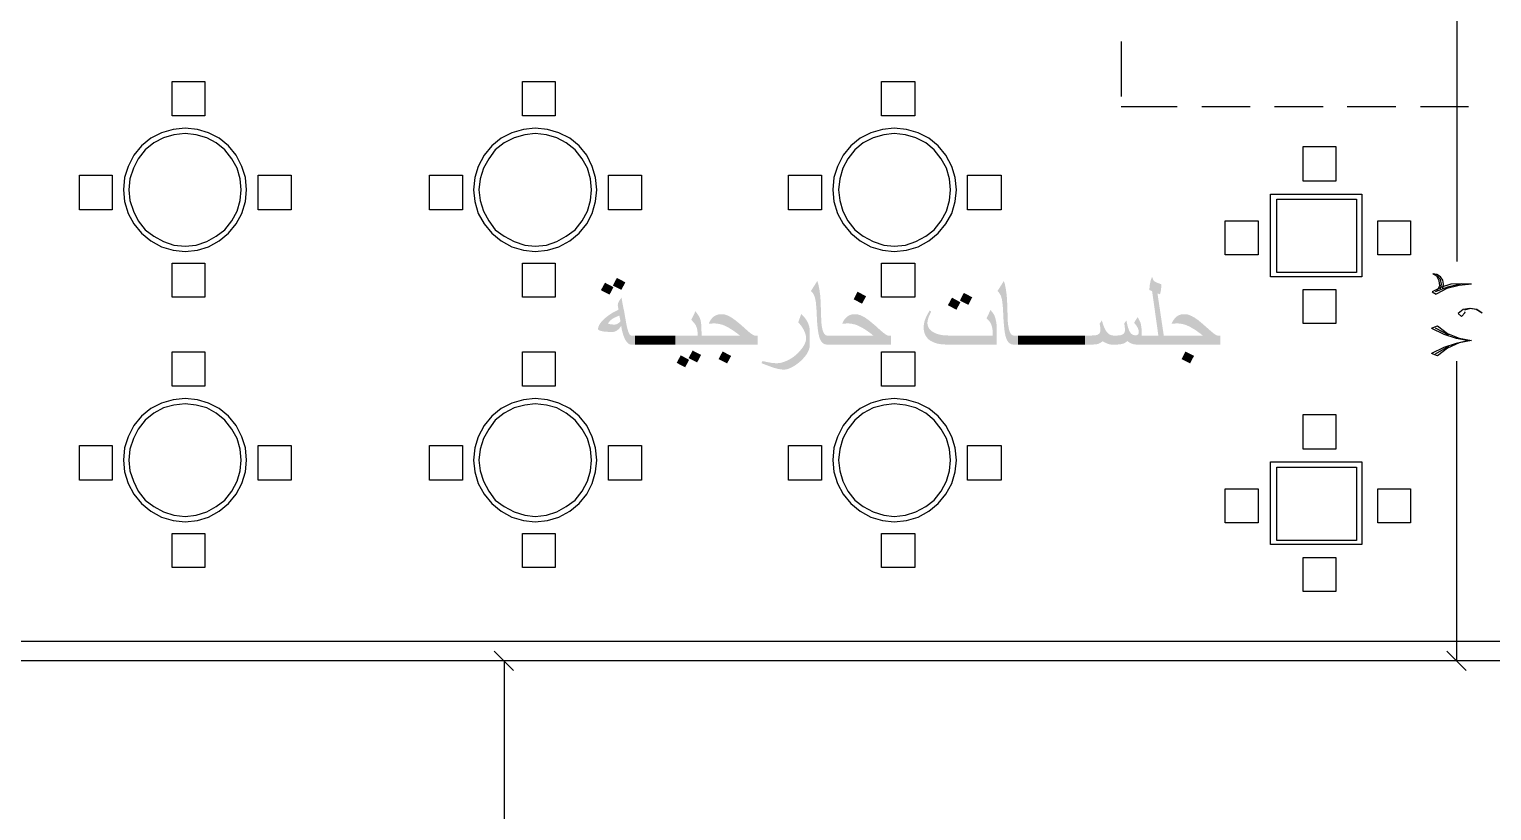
# Model space of a CAD drawing. Header units: metres. Extents: x -24.2 to 51.5, y -28.6 to 30.1.
# Drawn here: x -11.43 to 3.61, y -8.94 to -0.9 of the extents above; entities that cross this region are included whole.
import ezdxf

# ---------------------------------------------------------------- set-up
doc = ezdxf.new("R2010")
doc.units = ezdxf.units.M
for name, color, linetype in [('GF-BLACK', 250, 'Continuous'), ('GF-DIMS', 250, 'Continuous'), ('GF-PINK', 231, 'Continuous'), ('GF-TEXT-PDF', 200, 'Continuous'), ('GF-YELLOW', 2, 'Continuous')]:
    doc.layers.add(name, color=color, linetype=linetype)

msp = doc.modelspace()

# ---------------------------------------------------------------- hatches: boundary and pattern name
at = {"layer": 'GF-TEXT-PDF', "true_color": 0xbf00ff}
for points in [[(-5.301, -3.504), (-5.341, -3.582), (-5.429, -3.537), (-5.388, -3.458)], [(0.236, -4.145), (-0.029, -4.145), (-0.029, -4.052), (0.182, -4.052), (0.118, -3.596), (0.09, -3.583), (0.09, -3.572), (0.091, -3.562), (0.092, -3.552), (0.092, -3.542), (0.094, -3.532), (0.095, -3.523), (0.097, -3.514), (0.099, -3.504), (0.101, -3.495), (0.103, -3.486), (0.106, -3.477), (0.109, -3.468), (0.113, -3.46), (0.116, -3.451), (0.124, -3.457), (0.125, -3.465), (0.127, -3.473), (0.131, -3.481), (0.135, -3.487), (0.142, -3.493), (0.15, -3.499), (0.159, -3.503), (0.168, -3.507), (0.177, -3.511), (0.186, -3.514), (0.195, -3.518), (0.204, -3.521), (0.213, -3.525), (0.213, -3.534), (0.213, -3.543), (0.212, -3.552), (0.211, -3.562), (0.21, -3.572), (0.209, -3.582), (0.207, -3.593), (0.205, -3.603), (0.203, -3.612), (0.201, -3.62), (0.199, -3.627), (0.173, -3.618), (0.236, -4.04)], [(-5.423, -3.554), (-5.463, -3.631), (-5.552, -3.585), (-5.51, -3.508)], [(-3.15, -4.145), (-3.225, -4.145), (-3.234, -4.144), (-3.242, -4.143), (-3.25, -4.141), (-3.258, -4.137), (-3.265, -4.133), (-3.271, -4.128), (-3.278, -4.122), (-3.283, -4.115), (-3.287, -4.109), (-3.291, -4.103), (-3.295, -4.095), (-3.299, -4.088), (-3.302, -4.079), (-3.305, -4.07), (-3.308, -4.06), (-3.31, -4.05), (-3.312, -4.039), (-3.314, -4.031), (-3.315, -4.023), (-3.317, -4.014), (-3.318, -4.005), (-3.319, -3.996), (-3.321, -3.987), (-3.322, -3.977), (-3.323, -3.967), (-3.324, -3.957), (-3.325, -3.947), (-3.326, -3.936), (-3.327, -3.925), (-3.328, -3.913), (-3.328, -3.904), (-3.329, -3.895), (-3.329, -3.885), (-3.33, -3.876), (-3.33, -3.866), (-3.331, -3.857), (-3.331, -3.847), (-3.332, -3.838), (-3.332, -3.828), (-3.333, -3.818), (-3.333, -3.809), (-3.334, -3.799), (-3.334, -3.789), (-3.335, -3.777), (-3.336, -3.765), (-3.337, -3.754), (-3.338, -3.743), (-3.339, -3.733), (-3.339, -3.724), (-3.34, -3.715), (-3.341, -3.707), (-3.342, -3.699), (-3.344, -3.692), (-3.346, -3.682), (-3.348, -3.672), (-3.35, -3.662), (-3.353, -3.654), (-3.356, -3.646), (-3.359, -3.639), (-3.363, -3.63), (-3.368, -3.622), (-3.373, -3.614), (-3.379, -3.607), (-3.385, -3.6), (-3.392, -3.594), (-3.326, -3.49), (-3.323, -3.498), (-3.321, -3.506), (-3.318, -3.515), (-3.316, -3.523), (-3.314, -3.532), (-3.312, -3.541), (-3.31, -3.551), (-3.308, -3.56), (-3.306, -3.57), (-3.304, -3.58), (-3.303, -3.59), (-3.301, -3.6), (-3.3, -3.611), (-3.298, -3.621), (-3.297, -3.632), (-3.296, -3.643), (-3.296, -3.648), (-3.295, -3.654), (-3.295, -3.66), (-3.294, -3.666), (-3.294, -3.673), (-3.293, -3.681), (-3.293, -3.689), (-3.293, -3.697), (-3.292, -3.706), (-3.292, -3.716), (-3.291, -3.726), (-3.291, -3.737), (-3.29, -3.748), (-3.29, -3.76), (-3.289, -3.772), (-3.289, -3.785), (-3.289, -3.799), (-3.288, -3.812), (-3.288, -3.827), (-3.287, -3.842), (-3.287, -3.857), (-3.286, -3.873), (-3.286, -3.89), (-3.285, -3.907), (-3.284, -3.921), (-3.282, -3.935), (-3.281, -3.947), (-3.279, -3.959), (-3.277, -3.97), (-3.275, -3.98), (-3.273, -3.99), (-3.27, -3.998), (-3.268, -4.006), (-3.265, -4.013), (-3.263, -4.019), (-3.26, -4.024), (-3.258, -4.029), (-3.251, -4.037), (-3.245, -4.043), (-3.239, -4.048), (-3.232, -4.051), (-3.225, -4.052), (-3.15, -4.052)], [(-2.824, -3.647), (-2.866, -3.724), (-2.952, -3.679), (-2.913, -3.601)], [(-1.231, -4.145), (-1.306, -4.145), (-1.315, -4.144), (-1.324, -4.143), (-1.332, -4.141), (-1.339, -4.137), (-1.346, -4.133), (-1.353, -4.128), (-1.359, -4.122), (-1.365, -4.115), (-1.369, -4.109), (-1.373, -4.103), (-1.377, -4.095), (-1.38, -4.088), (-1.383, -4.079), (-1.386, -4.07), (-1.389, -4.06), (-1.392, -4.05), (-1.394, -4.039), (-1.395, -4.031), (-1.397, -4.023), (-1.398, -4.014), (-1.4, -4.005), (-1.401, -3.996), (-1.402, -3.987), (-1.403, -3.977), (-1.404, -3.967), (-1.406, -3.957), (-1.407, -3.947), (-1.407, -3.936), (-1.408, -3.925), (-1.409, -3.913), (-1.41, -3.904), (-1.41, -3.895), (-1.411, -3.885), (-1.411, -3.876), (-1.412, -3.866), (-1.412, -3.857), (-1.413, -3.847), (-1.413, -3.838), (-1.414, -3.828), (-1.414, -3.818), (-1.415, -3.809), (-1.415, -3.799), (-1.416, -3.789), (-1.417, -3.777), (-1.417, -3.765), (-1.418, -3.754), (-1.419, -3.743), (-1.42, -3.733), (-1.421, -3.724), (-1.422, -3.715), (-1.423, -3.707), (-1.424, -3.699), (-1.425, -3.692), (-1.427, -3.682), (-1.429, -3.672), (-1.432, -3.662), (-1.434, -3.654), (-1.437, -3.646), (-1.44, -3.639), (-1.445, -3.63), (-1.449, -3.622), (-1.454, -3.614), (-1.46, -3.607), (-1.466, -3.6), (-1.473, -3.594), (-1.407, -3.49), (-1.405, -3.498), (-1.402, -3.506), (-1.4, -3.515), (-1.397, -3.523), (-1.395, -3.532), (-1.393, -3.541), (-1.391, -3.551), (-1.389, -3.56), (-1.387, -3.57), (-1.386, -3.58), (-1.384, -3.59), (-1.383, -3.6), (-1.381, -3.611), (-1.38, -3.621), (-1.379, -3.632), (-1.378, -3.643), (-1.377, -3.648), (-1.377, -3.654), (-1.376, -3.66), (-1.376, -3.666), (-1.375, -3.673), (-1.375, -3.681), (-1.374, -3.689), (-1.374, -3.697), (-1.374, -3.706), (-1.373, -3.716), (-1.373, -3.726), (-1.372, -3.737), (-1.372, -3.748), (-1.371, -3.76), (-1.371, -3.772), (-1.37, -3.785), (-1.37, -3.799), (-1.37, -3.812), (-1.369, -3.827), (-1.369, -3.842), (-1.368, -3.857), (-1.368, -3.873), (-1.367, -3.89), (-1.367, -3.907), (-1.365, -3.921), (-1.364, -3.935), (-1.362, -3.947), (-1.36, -3.959), (-1.358, -3.97), (-1.356, -3.98), (-1.354, -3.99), (-1.352, -3.998), (-1.349, -4.006), (-1.347, -4.013), (-1.344, -4.019), (-1.342, -4.024), (-1.339, -4.029), (-1.333, -4.037), (-1.327, -4.043), (-1.32, -4.048), (-1.313, -4.051), (-1.306, -4.052), (-1.231, -4.052)], [(-1.854, -3.709), (-1.895, -3.786), (-1.983, -3.74), (-1.941, -3.662)], [(-1.732, -3.658), (-1.772, -3.736), (-1.86, -3.691), (-1.819, -3.613)], [(-4.517, -4.145), (-4.823, -4.145), (-4.823, -4.052), (-4.557, -4.052), (-4.557, -4.039), (-4.557, -4.028), (-4.558, -4.017), (-4.559, -4.006), (-4.56, -3.996), (-4.562, -3.987), (-4.564, -3.978), (-4.566, -3.97), (-4.569, -3.963), (-4.572, -3.956), (-4.574, -3.95), (-4.578, -3.944), (-4.582, -3.938), (-4.587, -3.931), (-4.592, -3.924), (-4.599, -3.916), (-4.606, -3.908), (-4.613, -3.899), (-4.622, -3.89), (-4.58, -3.802), (-4.573, -3.811), (-4.566, -3.82), (-4.56, -3.829), (-4.554, -3.837), (-4.549, -3.845), (-4.544, -3.852), (-4.54, -3.859), (-4.537, -3.866), (-4.534, -3.872), (-4.532, -3.878), (-4.53, -3.884), (-4.528, -3.891), (-4.526, -3.898), (-4.525, -3.906), (-4.523, -3.914), (-4.522, -3.923), (-4.521, -3.932), (-4.52, -3.942), (-4.519, -3.953), (-4.519, -3.964), (-4.518, -3.976), (-4.518, -3.988), (-4.518, -4.001), (-4.517, -4.014)], [(-3.94, -4.145), (-4.56, -4.145), (-4.56, -4.052), (-4.122, -4.052), (-4.131, -4.045), (-4.14, -4.038), (-4.149, -4.031), (-4.157, -4.025), (-4.165, -4.019), (-4.173, -4.014), (-4.18, -4.008), (-4.188, -4.003), (-4.195, -3.998), (-4.202, -3.994), (-4.208, -3.989), (-4.215, -3.985), (-4.224, -3.98), (-4.233, -3.974), (-4.242, -3.969), (-4.251, -3.964), (-4.259, -3.96), (-4.268, -3.956), (-4.276, -3.952), (-4.284, -3.948), (-4.292, -3.945), (-4.3, -3.942), (-4.309, -3.939), (-4.317, -3.937), (-4.326, -3.935), (-4.335, -3.933), (-4.344, -3.931), (-4.353, -3.93), (-4.361, -3.928), (-4.37, -3.928), (-4.379, -3.927), (-4.388, -3.927), (-4.397, -3.927), (-4.406, -3.928), (-4.415, -3.928), (-4.425, -3.929), (-4.434, -3.93), (-4.443, -3.931), (-4.439, -3.921), (-4.435, -3.912), (-4.43, -3.903), (-4.425, -3.895), (-4.42, -3.887), (-4.414, -3.88), (-4.409, -3.873), (-4.402, -3.867), (-4.396, -3.861), (-4.389, -3.855), (-4.381, -3.85), (-4.373, -3.846), (-4.365, -3.842), (-4.357, -3.839), (-4.348, -3.836), (-4.339, -3.834), (-4.33, -3.833), (-4.32, -3.832), (-4.31, -3.832), (-4.303, -3.832), (-4.295, -3.833), (-4.288, -3.834), (-4.28, -3.835), (-4.272, -3.838), (-4.263, -3.84), (-4.255, -3.843), (-4.246, -3.847), (-4.237, -3.851), (-4.228, -3.856), (-4.219, -3.861), (-4.21, -3.866), (-4.2, -3.872), (-4.191, -3.879), (-4.181, -3.886), (-4.176, -3.889), (-4.171, -3.893), (-4.165, -3.897), (-4.16, -3.902), (-4.153, -3.907), (-4.147, -3.913), (-4.14, -3.918), (-4.132, -3.925), (-4.125, -3.931), (-4.116, -3.938), (-4.108, -3.946), (-4.099, -3.953), (-4.09, -3.961), (-4.08, -3.97), (-4.071, -3.979), (-4.06, -3.988), (-4.05, -3.997), (-4.04, -4.006), (-4.03, -4.014), (-4.022, -4.021), (-4.013, -4.028), (-4.006, -4.033), (-3.999, -4.038), (-3.992, -4.042), (-3.986, -4.046), (-3.981, -4.048), (-3.976, -4.05), (-3.972, -4.052), (-3.94, -4.052)], [(-3.403, -4.145), (-3.403, -4.154), (-3.404, -4.162), (-3.405, -4.171), (-3.407, -4.179), (-3.41, -4.188), (-3.412, -4.197), (-3.416, -4.205), (-3.42, -4.214), (-3.424, -4.223), (-3.429, -4.232), (-3.434, -4.241), (-3.44, -4.25), (-3.447, -4.259), (-3.454, -4.268), (-3.46, -4.275), (-3.466, -4.282), (-3.472, -4.289), (-3.479, -4.296), (-3.485, -4.303), (-3.492, -4.31), (-3.499, -4.316), (-3.507, -4.323), (-3.514, -4.329), (-3.522, -4.335), (-3.53, -4.341), (-3.538, -4.347), (-3.546, -4.353), (-3.554, -4.358), (-3.563, -4.364), (-3.573, -4.37), (-3.583, -4.375), (-3.593, -4.381), (-3.602, -4.385), (-3.611, -4.389), (-3.62, -4.393), (-3.628, -4.396), (-3.636, -4.398), (-3.644, -4.4), (-3.651, -4.401), (-3.659, -4.402), (-3.665, -4.402), (-3.674, -4.402), (-3.682, -4.402), (-3.691, -4.401), (-3.699, -4.4), (-3.708, -4.399), (-3.717, -4.397), (-3.726, -4.396), (-3.736, -4.394), (-3.745, -4.391), (-3.753, -4.389), (-3.76, -4.387), (-3.769, -4.385), (-3.777, -4.382), (-3.786, -4.379), (-3.795, -4.376), (-3.804, -4.373), (-3.814, -4.369), (-3.824, -4.366), (-3.832, -4.362), (-3.841, -4.359), (-3.849, -4.356), (-3.858, -4.353), (-3.866, -4.349), (-3.875, -4.346), (-3.883, -4.343), (-3.892, -4.34), (-3.9, -4.336), (-3.891, -4.315), (-3.882, -4.317), (-3.873, -4.318), (-3.864, -4.32), (-3.855, -4.322), (-3.846, -4.324), (-3.836, -4.326), (-3.827, -4.328), (-3.817, -4.329), (-3.808, -4.331), (-3.799, -4.333), (-3.79, -4.334), (-3.781, -4.335), (-3.772, -4.336), (-3.764, -4.336), (-3.756, -4.337), (-3.748, -4.337), (-3.739, -4.337), (-3.731, -4.336), (-3.722, -4.335), (-3.713, -4.334), (-3.704, -4.333), (-3.696, -4.331), (-3.687, -4.328), (-3.678, -4.326), (-3.669, -4.323), (-3.66, -4.32), (-3.651, -4.316), (-3.642, -4.312), (-3.633, -4.308), (-3.623, -4.303), (-3.614, -4.298), (-3.605, -4.293), (-3.596, -4.288), (-3.588, -4.283), (-3.58, -4.277), (-3.572, -4.272), (-3.564, -4.266), (-3.557, -4.26), (-3.549, -4.254), (-3.542, -4.248), (-3.535, -4.241), (-3.528, -4.235), (-3.521, -4.228), (-3.515, -4.221), (-3.508, -4.214), (-3.502, -4.207), (-3.496, -4.199), (-3.489, -4.192), (-3.482, -4.182), (-3.476, -4.173), (-3.47, -4.164), (-3.465, -4.155), (-3.46, -4.146), (-3.456, -4.138), (-3.452, -4.129), (-3.449, -4.121), (-3.446, -4.113), (-3.444, -4.104), (-3.443, -4.097), (-3.442, -4.089), (-3.442, -4.081), (-3.442, -4.073), (-3.443, -4.064), (-3.444, -4.055), (-3.446, -4.047), (-3.448, -4.038), (-3.451, -4.029), (-3.454, -4.02), (-3.458, -4.011), (-3.462, -4.002), (-3.466, -3.992), (-3.471, -3.985), (-3.475, -3.977), (-3.48, -3.97), (-3.485, -3.962), (-3.49, -3.954), (-3.496, -3.947), (-3.502, -3.939), (-3.508, -3.931), (-3.515, -3.923), (-3.522, -3.915), (-3.492, -3.831), (-3.484, -3.838), (-3.476, -3.845), (-3.469, -3.853), (-3.463, -3.86), (-3.456, -3.868), (-3.451, -3.875), (-3.445, -3.882), (-3.44, -3.89), (-3.435, -3.897), (-3.431, -3.905), (-3.427, -3.912), (-3.423, -3.921), (-3.419, -3.929), (-3.416, -3.938), (-3.413, -3.947), (-3.41, -3.956), (-3.408, -3.966), (-3.406, -3.975), (-3.405, -3.985), (-3.404, -3.995), (-3.403, -4.005), (-3.403, -4.015)], [(-2.567, -4.145), (-3.187, -4.145), (-3.187, -4.052), (-2.75, -4.052), (-2.759, -4.045), (-2.767, -4.038), (-2.776, -4.031), (-2.784, -4.025), (-2.792, -4.019), (-2.8, -4.014), (-2.808, -4.008), (-2.815, -4.003), (-2.822, -3.998), (-2.829, -3.994), (-2.836, -3.989), (-2.842, -3.985), (-2.851, -3.98), (-2.86, -3.974), (-2.869, -3.969), (-2.878, -3.964), (-2.887, -3.96), (-2.895, -3.956), (-2.903, -3.952), (-2.911, -3.948), (-2.919, -3.945), (-2.927, -3.942), (-2.936, -3.939), (-2.945, -3.937), (-2.953, -3.935), (-2.962, -3.933), (-2.971, -3.931), (-2.98, -3.93), (-2.989, -3.928), (-2.997, -3.928), (-3.006, -3.927), (-3.015, -3.927), (-3.024, -3.927), (-3.033, -3.928), (-3.043, -3.928), (-3.052, -3.929), (-3.061, -3.93), (-3.07, -3.931), (-3.066, -3.921), (-3.062, -3.912), (-3.057, -3.903), (-3.052, -3.895), (-3.047, -3.887), (-3.042, -3.88), (-3.036, -3.873), (-3.03, -3.867), (-3.023, -3.861), (-3.016, -3.855), (-3.008, -3.85), (-3.001, -3.846), (-2.992, -3.842), (-2.984, -3.839), (-2.975, -3.836), (-2.966, -3.834), (-2.957, -3.833), (-2.947, -3.832), (-2.937, -3.832), (-2.93, -3.832), (-2.922, -3.833), (-2.915, -3.834), (-2.907, -3.835), (-2.899, -3.838), (-2.89, -3.84), (-2.882, -3.843), (-2.873, -3.847), (-2.865, -3.851), (-2.856, -3.856), (-2.846, -3.861), (-2.837, -3.866), (-2.828, -3.872), (-2.818, -3.879), (-2.808, -3.886), (-2.803, -3.889), (-2.798, -3.893), (-2.793, -3.897), (-2.787, -3.902), (-2.78, -3.907), (-2.774, -3.913), (-2.767, -3.918), (-2.759, -3.925), (-2.752, -3.931), (-2.744, -3.938), (-2.735, -3.946), (-2.726, -3.953), (-2.717, -3.961), (-2.708, -3.97), (-2.698, -3.979), (-2.687, -3.988), (-2.677, -3.997), (-2.667, -4.006), (-2.658, -4.014), (-2.649, -4.021), (-2.641, -4.028), (-2.633, -4.033), (-2.626, -4.038), (-2.62, -4.042), (-2.614, -4.046), (-2.608, -4.048), (-2.604, -4.05), (-2.6, -4.052), (-2.567, -4.052)], [(-1.48, -4.145), (-1.991, -4.145), (-2.002, -4.145), (-2.013, -4.144), (-2.024, -4.144), (-2.035, -4.143), (-2.045, -4.142), (-2.055, -4.141), (-2.065, -4.139), (-2.074, -4.138), (-2.084, -4.136), (-2.093, -4.134), (-2.101, -4.131), (-2.11, -4.129), (-2.118, -4.126), (-2.126, -4.123), (-2.134, -4.12), (-2.141, -4.116), (-2.148, -4.113), (-2.155, -4.109), (-2.164, -4.104), (-2.171, -4.098), (-2.179, -4.093), (-2.186, -4.086), (-2.192, -4.08), (-2.198, -4.073), (-2.203, -4.066), (-2.208, -4.059), (-2.213, -4.051), (-2.217, -4.043), (-2.22, -4.035), (-2.223, -4.026), (-2.226, -4.017), (-2.228, -4.008), (-2.23, -3.999), (-2.231, -3.989), (-2.232, -3.979), (-2.232, -3.968), (-2.232, -3.959), (-2.231, -3.95), (-2.23, -3.941), (-2.229, -3.932), (-2.227, -3.922), (-2.225, -3.913), (-2.223, -3.904), (-2.22, -3.895), (-2.217, -3.885), (-2.213, -3.876), (-2.209, -3.866), (-2.207, -3.862), (-2.205, -3.856), (-2.202, -3.85), (-2.198, -3.843), (-2.194, -3.835), (-2.189, -3.826), (-2.183, -3.817), (-2.177, -3.806), (-2.171, -3.795), (-2.155, -3.805), (-2.159, -3.814), (-2.163, -3.822), (-2.166, -3.83), (-2.17, -3.838), (-2.174, -3.846), (-2.178, -3.855), (-2.181, -3.864), (-2.185, -3.873), (-2.187, -3.882), (-2.189, -3.891), (-2.191, -3.899), (-2.192, -3.907), (-2.193, -3.915), (-2.193, -3.923), (-2.193, -3.931), (-2.192, -3.94), (-2.19, -3.948), (-2.188, -3.956), (-2.185, -3.964), (-2.181, -3.971), (-2.177, -3.979), (-2.172, -3.985), (-2.166, -3.992), (-2.159, -3.998), (-2.152, -4.004), (-2.144, -4.01), (-2.136, -4.015), (-2.127, -4.02), (-2.119, -4.024), (-2.111, -4.028), (-2.103, -4.031), (-2.095, -4.034), (-2.087, -4.037), (-2.078, -4.039), (-2.069, -4.042), (-2.059, -4.044), (-2.05, -4.046), (-2.04, -4.047), (-2.03, -4.049), (-2.02, -4.05), (-2.009, -4.05), (-1.998, -4.051), (-1.987, -4.051), (-1.976, -4.052), (-1.522, -4.052), (-1.522, -4.037), (-1.522, -4.025), (-1.522, -4.014), (-1.523, -4.003), (-1.524, -3.993), (-1.526, -3.983), (-1.527, -3.973), (-1.529, -3.964), (-1.531, -3.956), (-1.534, -3.948), (-1.536, -3.94), (-1.54, -3.932), (-1.544, -3.924), (-1.548, -3.916), (-1.553, -3.909), (-1.559, -3.901), (-1.565, -3.895), (-1.571, -3.888), (-1.578, -3.882), (-1.586, -3.876), (-1.544, -3.788), (-1.536, -3.799), (-1.529, -3.808), (-1.523, -3.815), (-1.519, -3.821), (-1.516, -3.825), (-1.512, -3.831), (-1.509, -3.838), (-1.505, -3.845), (-1.502, -3.852), (-1.499, -3.86), (-1.497, -3.868), (-1.494, -3.876), (-1.492, -3.885), (-1.49, -3.894), (-1.488, -3.903), (-1.486, -3.912), (-1.484, -3.922), (-1.483, -3.932), (-1.482, -3.943), (-1.481, -3.953), (-1.48, -3.964), (-1.48, -3.976), (-1.48, -3.987), (-1.48, -3.999)], [(0.01, -4.145), (-0.032, -4.145), (-0.041, -4.145), (-0.05, -4.144), (-0.059, -4.143), (-0.068, -4.142), (-0.076, -4.14), (-0.083, -4.138), (-0.091, -4.135), (-0.099, -4.132), (-0.107, -4.128), (-0.114, -4.124), (-0.122, -4.119), (-0.129, -4.114), (-0.136, -4.109), (-0.144, -4.115), (-0.152, -4.121), (-0.159, -4.125), (-0.166, -4.129), (-0.173, -4.133), (-0.18, -4.135), (-0.187, -4.137), (-0.195, -4.139), (-0.203, -4.141), (-0.212, -4.142), (-0.222, -4.143), (-0.232, -4.144), (-0.243, -4.145), (-0.255, -4.145), (-0.29, -4.145), (-0.299, -4.145), (-0.308, -4.144), (-0.317, -4.142), (-0.327, -4.14), (-0.336, -4.137), (-0.345, -4.134), (-0.352, -4.132), (-0.358, -4.128), (-0.366, -4.125), (-0.373, -4.121), (-0.382, -4.116), (-0.39, -4.111), (-0.399, -4.117), (-0.407, -4.123), (-0.415, -4.127), (-0.423, -4.131), (-0.43, -4.135), (-0.438, -4.138), (-0.443, -4.139), (-0.45, -4.141), (-0.457, -4.142), (-0.466, -4.143), (-0.475, -4.144), (-0.485, -4.144), (-0.496, -4.145), (-0.507, -4.145), (-0.611, -4.145), (-0.611, -4.052), (-0.507, -4.052), (-0.495, -4.051), (-0.484, -4.051), (-0.475, -4.05), (-0.466, -4.049), (-0.458, -4.048), (-0.451, -4.046), (-0.445, -4.044), (-0.437, -4.04), (-0.43, -4.035), (-0.424, -4.029), (-0.42, -4.022), (-0.417, -4.014), (-0.415, -4.005), (-0.414, -3.994), (-0.414, -3.987), (-0.414, -3.979), (-0.415, -3.971), (-0.416, -3.963), (-0.417, -3.955), (-0.418, -3.947), (-0.42, -3.938), (-0.421, -3.928), (-0.4, -3.896), (-0.396, -3.908), (-0.392, -3.919), (-0.389, -3.929), (-0.386, -3.939), (-0.383, -3.947), (-0.38, -3.955), (-0.377, -3.962), (-0.375, -3.968), (-0.37, -3.978), (-0.366, -3.987), (-0.362, -3.995), (-0.357, -4.003), (-0.352, -4.01), (-0.347, -4.016), (-0.342, -4.022), (-0.337, -4.027), (-0.33, -4.034), (-0.322, -4.039), (-0.314, -4.044), (-0.306, -4.047), (-0.297, -4.05), (-0.288, -4.051), (-0.278, -4.052), (-0.242, -4.052), (-0.231, -4.051), (-0.221, -4.051), (-0.212, -4.049), (-0.203, -4.047), (-0.196, -4.045), (-0.189, -4.042), (-0.183, -4.039), (-0.176, -4.034), (-0.171, -4.028), (-0.167, -4.021), (-0.164, -4.013), (-0.162, -4.004), (-0.161, -3.994), (-0.162, -3.986), (-0.162, -3.978), (-0.163, -3.97), (-0.164, -3.962), (-0.165, -3.954), (-0.166, -3.946), (-0.168, -3.937), (-0.169, -3.928), (-0.147, -3.896), (-0.136, -3.946), (-0.133, -3.958), (-0.13, -3.969), (-0.126, -3.979), (-0.123, -3.988), (-0.12, -3.997), (-0.116, -4.005), (-0.112, -4.012), (-0.108, -4.018), (-0.104, -4.024), (-0.1, -4.029), (-0.094, -4.035), (-0.087, -4.04), (-0.079, -4.044), (-0.07, -4.047), (-0.061, -4.049), (-0.051, -4.049), (-0.042, -4.048), (-0.034, -4.045), (-0.028, -4.041), (-0.023, -4.034), (-0.02, -4.026), (-0.019, -4.018), (-0.019, -4.009), (-0.021, -4), (-0.023, -3.991), (-0.026, -3.982), (-0.03, -3.973), (-0.035, -3.964), (-0.041, -3.954), (-0.043, -3.951), (-0.047, -3.946), (-0.052, -3.939), (-0.059, -3.93), (-0.067, -3.92), (-0.032, -3.862), (-0.026, -3.871), (-0.021, -3.88), (-0.016, -3.889), (-0.012, -3.897), (-0.008, -3.905), (-0.005, -3.912), (-0.002, -3.919), (0, -3.927), (0.002, -3.935), (0.004, -3.943), (0.005, -3.952), (0.007, -3.962), (0.008, -3.972), (0.009, -3.982), (0.009, -3.993), (0.01, -4.004), (0.01, -4.016)], [(0.821, -4.145), (0.202, -4.145), (0.202, -4.052), (0.639, -4.052), (0.63, -4.045), (0.621, -4.038), (0.613, -4.031), (0.604, -4.025), (0.596, -4.019), (0.589, -4.014), (0.581, -4.008), (0.574, -4.003), (0.567, -3.998), (0.56, -3.994), (0.553, -3.989), (0.547, -3.985), (0.537, -3.98), (0.528, -3.974), (0.519, -3.969), (0.511, -3.964), (0.502, -3.96), (0.494, -3.956), (0.485, -3.952), (0.477, -3.948), (0.469, -3.945), (0.461, -3.942), (0.453, -3.939), (0.444, -3.937), (0.435, -3.935), (0.427, -3.933), (0.418, -3.931), (0.409, -3.93), (0.4, -3.928), (0.391, -3.928), (0.382, -3.927), (0.374, -3.927), (0.364, -3.927), (0.355, -3.928), (0.346, -3.928), (0.337, -3.929), (0.328, -3.93), (0.318, -3.931), (0.322, -3.921), (0.327, -3.912), (0.331, -3.903), (0.336, -3.895), (0.342, -3.887), (0.347, -3.88), (0.353, -3.873), (0.359, -3.867), (0.366, -3.861), (0.373, -3.855), (0.38, -3.85), (0.388, -3.846), (0.396, -3.842), (0.405, -3.839), (0.413, -3.836), (0.422, -3.834), (0.432, -3.833), (0.441, -3.832), (0.451, -3.832), (0.459, -3.832), (0.466, -3.833), (0.474, -3.834), (0.482, -3.835), (0.49, -3.838), (0.498, -3.84), (0.507, -3.843), (0.515, -3.847), (0.524, -3.851), (0.533, -3.856), (0.542, -3.861), (0.552, -3.866), (0.561, -3.872), (0.571, -3.879), (0.581, -3.886), (0.585, -3.889), (0.591, -3.893), (0.596, -3.897), (0.602, -3.902), (0.608, -3.907), (0.615, -3.913), (0.622, -3.918), (0.629, -3.925), (0.637, -3.931), (0.645, -3.938), (0.653, -3.946), (0.662, -3.953), (0.671, -3.961), (0.681, -3.97), (0.691, -3.979), (0.701, -3.988), (0.712, -3.997), (0.722, -4.006), (0.731, -4.014), (0.74, -4.021), (0.748, -4.028), (0.756, -4.033), (0.763, -4.038), (0.769, -4.042), (0.775, -4.046), (0.78, -4.048), (0.785, -4.05), (0.789, -4.052), (0.821, -4.052)], [(-5.028, -4.145), (-5.203, -4.145), (-5.203, -4.052), (-5.028, -4.052)], [(-4.885, -4.145), (-5.06, -4.145), (-5.06, -4.052), (-4.885, -4.052)], [(-4.786, -4.145), (-4.961, -4.145), (-4.961, -4.052), (-4.786, -4.052)], [(-1.088, -4.145), (-1.262, -4.145), (-1.262, -4.052), (-1.088, -4.052)], [(-0.945, -4.145), (-1.12, -4.145), (-1.12, -4.052), (-0.945, -4.052)], [(-0.813, -4.145), (-0.988, -4.145), (-0.988, -4.052), (-0.813, -4.052)], [(-0.67, -4.145), (-0.845, -4.145), (-0.845, -4.052), (-0.67, -4.052)], [(-0.571, -4.145), (-0.746, -4.145), (-0.746, -4.052), (-0.571, -4.052)], [(-4.522, -4.251), (-4.562, -4.329), (-4.65, -4.284), (-4.609, -4.206)], [(-4.645, -4.302), (-4.685, -4.379), (-4.773, -4.333), (-4.731, -4.255)], [(-4.212, -4.261), (-4.254, -4.339), (-4.341, -4.294), (-4.301, -4.216)], [(0.549, -4.261), (0.508, -4.339), (0.421, -4.294), (0.46, -4.216)]]:
    msp.add_hatch(color=200, dxfattribs=at).paths.add_polyline_path(points)
h = msp.add_hatch(color=200, dxfattribs=at)
h.paths.add_polyline_path([(-5.164, -4.145), (-5.241, -4.145), (-5.248, -4.144), (-5.255, -4.143), (-5.261, -4.14), (-5.268, -4.136), (-5.274, -4.131), (-5.28, -4.125), (-5.286, -4.118), (-5.292, -4.11), (-5.298, -4.101), (-5.304, -4.09), (-5.309, -4.079), (-5.312, -4.072), (-5.315, -4.064), (-5.318, -4.056), (-5.321, -4.048), (-5.324, -4.04), (-5.326, -4.031), (-5.329, -4.022), (-5.331, -4.013), (-5.334, -4.004), (-5.336, -3.994), (-5.338, -3.984), (-5.34, -3.973), (-5.342, -3.963), (-5.344, -3.952), (-5.349, -3.96), (-5.354, -3.968), (-5.36, -3.975), (-5.366, -3.982), (-5.372, -3.988), (-5.378, -3.993), (-5.385, -3.998), (-5.393, -4.004), (-5.402, -4.008), (-5.41, -4.011), (-5.419, -4.013), (-5.428, -4.015), (-5.437, -4.015), (-5.448, -4.015), (-5.459, -4.015), (-5.469, -4.014), (-5.479, -4.014), (-5.489, -4.013), (-5.498, -4.013), (-5.507, -4.012), (-5.516, -4.011), (-5.524, -4.01), (-5.532, -4.008), (-5.54, -4.007), (-5.552, -4.004), (-5.563, -4.001), (-5.571, -3.997), (-5.576, -3.994), (-5.58, -3.99), (-5.581, -3.986), (-5.581, -3.978), (-5.579, -3.971), (-5.578, -3.964), (-5.575, -3.956), (-5.572, -3.949), (-5.568, -3.941), (-5.563, -3.933), (-5.558, -3.925), (-5.552, -3.917), (-5.545, -3.909), (-5.538, -3.9), (-5.53, -3.892), (-5.521, -3.883), (-5.514, -3.878), (-5.508, -3.872), (-5.501, -3.866), (-5.494, -3.86), (-5.487, -3.855), (-5.48, -3.849), (-5.472, -3.844), (-5.465, -3.839), (-5.457, -3.834), (-5.449, -3.828), (-5.441, -3.823), (-5.433, -3.818), (-5.425, -3.813), (-5.416, -3.809), (-5.407, -3.804), (-5.398, -3.799), (-5.389, -3.795), (-5.38, -3.79), (-5.371, -3.786), (-5.372, -3.781), (-5.373, -3.774), (-5.375, -3.763), (-5.377, -3.752), (-5.378, -3.745), (-5.379, -3.74), (-5.378, -3.733), (-5.377, -3.725), (-5.374, -3.717), (-5.371, -3.709), (-5.366, -3.7), (-5.362, -3.692), (-5.357, -3.685), (-5.352, -3.677), (-5.346, -3.67), (-5.34, -3.662), (-5.338, -3.672), (-5.336, -3.681), (-5.335, -3.69), (-5.333, -3.7), (-5.332, -3.709), (-5.33, -3.718), (-5.329, -3.727), (-5.327, -3.735), (-5.325, -3.745), (-5.323, -3.754), (-5.322, -3.763), (-5.32, -3.772), (-5.318, -3.781), (-5.315, -3.791), (-5.299, -3.883), (-5.297, -3.896), (-5.295, -3.907), (-5.293, -3.919), (-5.291, -3.93), (-5.289, -3.94), (-5.287, -3.949), (-5.285, -3.958), (-5.283, -3.967), (-5.281, -3.975), (-5.279, -3.983), (-5.277, -3.989), (-5.275, -3.996), (-5.271, -4.009), (-5.267, -4.02), (-5.263, -4.03), (-5.258, -4.038), (-5.254, -4.044), (-5.25, -4.048), (-5.245, -4.051), (-5.241, -4.052), (-5.164, -4.052)])
h.paths.add_polyline_path([(-5.351, -3.905), (-5.362, -3.847), (-5.372, -3.85), (-5.381, -3.854), (-5.39, -3.858), (-5.399, -3.862), (-5.407, -3.866), (-5.415, -3.869), (-5.422, -3.873), (-5.429, -3.877), (-5.435, -3.881), (-5.442, -3.887), (-5.45, -3.892), (-5.456, -3.899), (-5.463, -3.906), (-5.469, -3.913), (-5.475, -3.921), (-5.48, -3.929), (-5.472, -3.932), (-5.463, -3.934), (-5.454, -3.936), (-5.447, -3.937), (-5.44, -3.938), (-5.432, -3.938), (-5.423, -3.939), (-5.412, -3.939), (-5.404, -3.938), (-5.397, -3.937), (-5.389, -3.934), (-5.381, -3.93), (-5.374, -3.926), (-5.366, -3.92), (-5.359, -3.913)])

# ---------------------------------------------------------------- linework, layer by layer
at = {"layer": 'GF-BLACK', "lineweight": 25, "true_color": 0x000000}
for p, q in [((-12.702, -7.199), (11.097, -7.199)), ((-12.841, -7.398), (11.097, -7.398))]:
    msp.add_line(p, q, dxfattribs=at)
at = {"layer": 'GF-DIMS', "lineweight": 25, "true_color": 0x000000}
for p, q in [((3.253, -0.199), (3.253, -3.289)), ((3.029, -3.971), (3.168, -4.043)), ((3.168, -4.164), (3.029, -4.242)), ((3.253, -7.398), (3.253, -4.315)), ((-6.451, -7.501), (-6.65, -7.302)), ((3.15, -7.302), (3.349, -7.501)), ((-6.547, -7.398), (-6.547, -11.803))]:
    msp.add_line(p, q, dxfattribs=at)
for points in [[(3.108, -3.566), (3.114, -3.524), (3.108, -3.482), (3.084, -3.446), (3.047, -3.422), (3.005, -3.415)], [(3.053, -3.584), (3.078, -3.536), (3.072, -3.488), (3.047, -3.44), (3.005, -3.415)], [(3.084, -3.572), (3.096, -3.524), (3.084, -3.476), (3.053, -3.44)], [(3.403, -3.524), (3.301, -3.518), (3.192, -3.524), (3.096, -3.554), (2.999, -3.603), (3.041, -3.627)], [(3.289, -3.524), (3.156, -3.554), (3.029, -3.603)], [(3.403, -3.524), (3.277, -3.536), (3.15, -3.566), (3.041, -3.627)], [(3.512, -3.82), (3.452, -3.784), (3.385, -3.772), (3.319, -3.784), (3.265, -3.826)], [(3.331, -3.808), (3.337, -3.814), (3.301, -3.856), (3.265, -3.826)], [(3.512, -3.82), (3.458, -3.784), (3.391, -3.772), (3.331, -3.79)], [(2.993, -3.977), (3.053, -3.953), (3.156, -4.031), (3.277, -4.079), (3.403, -4.103), (3.277, -4.128), (3.156, -4.182), (3.053, -4.26), (2.993, -4.236)], [(2.993, -3.977), (3.12, -4.037), (3.247, -4.079), (3.379, -4.103)], [(3.379, -4.103), (3.247, -4.134), (3.12, -4.176), (2.993, -4.236)]]:
    msp.add_lwpolyline(points, dxfattribs=at)
at = {"layer": 'GF-PINK', "lineweight": 25, "true_color": 0xff6ab2}
for points in [[(-9.625, -1.436), (-9.625, -1.792), (-9.963, -1.792), (-9.963, -1.436)], [(-6.022, -1.436), (-6.022, -1.792), (-6.36, -1.792), (-6.36, -1.436)], [(-2.323, -1.436), (-2.323, -1.792), (-2.667, -1.792), (-2.667, -1.436)], [(-9.196, -2.553), (-9.209, -2.426), (-9.245, -2.311), (-9.305, -2.197), (-9.384, -2.1), (-9.48, -2.022), (-9.589, -1.967), (-9.703, -1.931), (-9.83, -1.919), (-9.951, -1.931), (-10.071, -1.967), (-10.18, -2.022), (-10.277, -2.1), (-10.355, -2.197), (-10.415, -2.311), (-10.452, -2.426), (-10.464, -2.553), (-10.452, -2.673), (-10.415, -2.794), (-10.355, -2.903), (-10.277, -2.999), (-10.18, -3.078), (-10.071, -3.138), (-9.951, -3.174), (-9.83, -3.186), (-9.703, -3.174), (-9.589, -3.138), (-9.48, -3.078), (-9.384, -2.999), (-9.305, -2.903), (-9.245, -2.794), (-9.209, -2.673)], [(-5.594, -2.553), (-5.606, -2.426), (-5.642, -2.311), (-5.697, -2.197), (-5.775, -2.1), (-5.872, -2.022), (-5.986, -1.967), (-6.101, -1.931), (-6.228, -1.919), (-6.348, -1.931), (-6.469, -1.967), (-6.578, -2.022), (-6.674, -2.1), (-6.753, -2.197), (-6.813, -2.311), (-6.849, -2.426), (-6.861, -2.553), (-6.849, -2.673), (-6.813, -2.794), (-6.753, -2.903), (-6.674, -2.999), (-6.578, -3.078), (-6.469, -3.138), (-6.348, -3.174), (-6.228, -3.186), (-6.101, -3.174), (-5.986, -3.138), (-5.872, -3.078), (-5.775, -2.999), (-5.697, -2.903), (-5.642, -2.794), (-5.606, -2.673)], [(-1.895, -2.553), (-1.907, -2.426), (-1.943, -2.311), (-2.003, -2.197), (-2.082, -2.1), (-2.178, -2.022), (-2.287, -1.967), (-2.408, -1.931), (-2.534, -1.919), (-2.655, -1.931), (-2.776, -1.967), (-2.884, -2.022), (-2.981, -2.1), (-3.059, -2.197), (-3.12, -2.311), (-3.156, -2.426), (-3.168, -2.553), (-3.156, -2.673), (-3.12, -2.794), (-3.059, -2.903), (-2.981, -2.999), (-2.884, -3.078), (-2.776, -3.138), (-2.655, -3.174), (-2.534, -3.186), (-2.408, -3.174), (-2.287, -3.138), (-2.178, -3.078), (-2.082, -2.999), (-2.003, -2.903), (-1.943, -2.794), (-1.907, -2.673)], [(-9.251, -2.553), (-9.263, -2.438), (-9.293, -2.329), (-9.347, -2.233), (-9.42, -2.142), (-9.51, -2.07), (-9.607, -2.016), (-9.715, -1.985), (-9.83, -1.973), (-9.945, -1.985), (-10.053, -2.016), (-10.15, -2.07), (-10.24, -2.142), (-10.313, -2.233), (-10.361, -2.329), (-10.397, -2.438), (-10.409, -2.553), (-10.397, -2.661), (-10.361, -2.77), (-10.313, -2.872), (-10.24, -2.963), (-10.15, -3.029), (-10.053, -3.084), (-9.945, -3.12), (-9.83, -3.132), (-9.715, -3.12), (-9.607, -3.084), (-9.51, -3.029), (-9.42, -2.963), (-9.347, -2.872), (-9.293, -2.77), (-9.263, -2.661)], [(-5.648, -2.553), (-5.66, -2.438), (-5.69, -2.329), (-5.745, -2.233), (-5.817, -2.142), (-5.908, -2.07), (-6.004, -2.016), (-6.113, -1.985), (-6.228, -1.973), (-6.336, -1.985), (-6.445, -2.016), (-6.547, -2.07), (-6.638, -2.142), (-6.704, -2.233), (-6.759, -2.329), (-6.795, -2.438), (-6.807, -2.553), (-6.795, -2.661), (-6.759, -2.77), (-6.704, -2.872), (-6.638, -2.963), (-6.547, -3.029), (-6.445, -3.084), (-6.336, -3.12), (-6.228, -3.132), (-6.113, -3.12), (-6.004, -3.084), (-5.908, -3.029), (-5.817, -2.963), (-5.745, -2.872), (-5.69, -2.77), (-5.66, -2.661)], [(-1.955, -2.553), (-1.967, -2.438), (-1.997, -2.329), (-2.052, -2.233), (-2.124, -2.142), (-2.209, -2.07), (-2.311, -2.016), (-2.42, -1.985), (-2.534, -1.973), (-2.643, -1.985), (-2.752, -2.016), (-2.854, -2.07), (-2.939, -2.142), (-3.011, -2.233), (-3.065, -2.329), (-3.096, -2.438), (-3.108, -2.553), (-3.096, -2.661), (-3.065, -2.77), (-3.011, -2.872), (-2.939, -2.963), (-2.854, -3.029), (-2.752, -3.084), (-2.643, -3.12), (-2.534, -3.132), (-2.42, -3.12), (-2.311, -3.084), (-2.209, -3.029), (-2.124, -2.963), (-2.052, -2.872), (-1.997, -2.77), (-1.967, -2.661)], [(2.009, -2.106), (2.009, -2.462), (1.672, -2.462), (1.672, -2.106)], [(-10.578, -2.402), (-10.578, -2.758), (-10.916, -2.758), (-10.916, -2.402)], [(-8.738, -2.402), (-8.738, -2.758), (-9.076, -2.758), (-9.076, -2.402)], [(-6.976, -2.402), (-6.976, -2.758), (-7.314, -2.758), (-7.314, -2.402)], [(-5.135, -2.402), (-5.135, -2.758), (-5.473, -2.758), (-5.473, -2.402)], [(-3.283, -2.402), (-3.283, -2.758), (-3.621, -2.758), (-3.621, -2.402)], [(-1.436, -2.402), (-1.436, -2.758), (-1.78, -2.758), (-1.78, -2.402)], [(2.275, -2.595), (2.275, -3.446), (1.334, -3.446), (1.334, -2.595)], [(2.221, -2.649), (2.221, -3.403), (1.4, -3.403), (1.4, -2.649)], [(1.207, -2.872), (1.207, -3.222), (0.869, -3.222), (0.869, -2.872)], [(2.776, -2.872), (2.776, -3.222), (2.438, -3.222), (2.438, -2.872)], [(-9.625, -3.307), (-9.625, -3.657), (-9.963, -3.657), (-9.963, -3.307)], [(-6.022, -3.307), (-6.022, -3.657), (-6.36, -3.657), (-6.36, -3.307)], [(-2.323, -3.307), (-2.323, -3.657), (-2.667, -3.657), (-2.667, -3.307)], [(2.009, -3.578), (2.009, -3.928), (1.672, -3.928), (1.672, -3.578)], [(-9.625, -4.218), (-9.625, -4.574), (-9.963, -4.574), (-9.963, -4.218)], [(-6.022, -4.218), (-6.022, -4.574), (-6.36, -4.574), (-6.36, -4.218)], [(-2.323, -4.218), (-2.323, -4.574), (-2.667, -4.574), (-2.667, -4.218)], [(-9.196, -5.334), (-9.209, -5.208), (-9.245, -5.093), (-9.305, -4.978), (-9.384, -4.882), (-9.48, -4.803), (-9.589, -4.749), (-9.703, -4.713), (-9.83, -4.701), (-9.951, -4.713), (-10.071, -4.749), (-10.18, -4.803), (-10.277, -4.882), (-10.355, -4.978), (-10.415, -5.093), (-10.452, -5.208), (-10.464, -5.334), (-10.452, -5.455), (-10.415, -5.576), (-10.355, -5.684), (-10.277, -5.781), (-10.18, -5.859), (-10.071, -5.92), (-9.951, -5.956), (-9.83, -5.968), (-9.703, -5.956), (-9.589, -5.92), (-9.48, -5.859), (-9.384, -5.781), (-9.305, -5.684), (-9.245, -5.576), (-9.209, -5.455)], [(-9.251, -5.334), (-9.263, -5.22), (-9.293, -5.111), (-9.347, -5.015), (-9.42, -4.924), (-9.51, -4.852), (-9.607, -4.797), (-9.715, -4.767), (-9.83, -4.755), (-9.945, -4.767), (-10.053, -4.797), (-10.15, -4.852), (-10.24, -4.924), (-10.313, -5.015), (-10.361, -5.111), (-10.397, -5.22), (-10.409, -5.334), (-10.397, -5.443), (-10.361, -5.552), (-10.313, -5.654), (-10.24, -5.745), (-10.15, -5.811), (-10.053, -5.865), (-9.945, -5.902), (-9.83, -5.914), (-9.715, -5.902), (-9.607, -5.865), (-9.51, -5.811), (-9.42, -5.745), (-9.347, -5.654), (-9.293, -5.552), (-9.263, -5.443)], [(-5.594, -5.334), (-5.606, -5.208), (-5.642, -5.093), (-5.697, -4.978), (-5.775, -4.882), (-5.872, -4.803), (-5.986, -4.749), (-6.101, -4.713), (-6.228, -4.701), (-6.348, -4.713), (-6.469, -4.749), (-6.578, -4.803), (-6.674, -4.882), (-6.753, -4.978), (-6.813, -5.093), (-6.849, -5.208), (-6.861, -5.334), (-6.849, -5.455), (-6.813, -5.576), (-6.753, -5.684), (-6.674, -5.781), (-6.578, -5.859), (-6.469, -5.92), (-6.348, -5.956), (-6.228, -5.968), (-6.101, -5.956), (-5.986, -5.92), (-5.872, -5.859), (-5.775, -5.781), (-5.697, -5.684), (-5.642, -5.576), (-5.606, -5.455)], [(-5.648, -5.334), (-5.66, -5.22), (-5.69, -5.111), (-5.745, -5.015), (-5.817, -4.924), (-5.908, -4.852), (-6.004, -4.797), (-6.113, -4.767), (-6.228, -4.755), (-6.336, -4.767), (-6.445, -4.797), (-6.547, -4.852), (-6.638, -4.924), (-6.704, -5.015), (-6.759, -5.111), (-6.795, -5.22), (-6.807, -5.334), (-6.795, -5.443), (-6.759, -5.552), (-6.704, -5.654), (-6.638, -5.745), (-6.547, -5.811), (-6.445, -5.865), (-6.336, -5.902), (-6.228, -5.914), (-6.113, -5.902), (-6.004, -5.865), (-5.908, -5.811), (-5.817, -5.745), (-5.745, -5.654), (-5.69, -5.552), (-5.66, -5.443)], [(-1.895, -5.334), (-1.907, -5.208), (-1.943, -5.093), (-2.003, -4.978), (-2.082, -4.882), (-2.178, -4.803), (-2.287, -4.749), (-2.408, -4.713), (-2.534, -4.701), (-2.655, -4.713), (-2.776, -4.749), (-2.884, -4.803), (-2.981, -4.882), (-3.059, -4.978), (-3.12, -5.093), (-3.156, -5.208), (-3.168, -5.334), (-3.156, -5.455), (-3.12, -5.576), (-3.059, -5.684), (-2.981, -5.781), (-2.884, -5.859), (-2.776, -5.92), (-2.655, -5.956), (-2.534, -5.968), (-2.408, -5.956), (-2.287, -5.92), (-2.178, -5.859), (-2.082, -5.781), (-2.003, -5.684), (-1.943, -5.576), (-1.907, -5.455)], [(-1.955, -5.334), (-1.967, -5.22), (-1.997, -5.111), (-2.052, -5.015), (-2.124, -4.924), (-2.209, -4.852), (-2.311, -4.797), (-2.42, -4.767), (-2.534, -4.755), (-2.643, -4.767), (-2.752, -4.797), (-2.854, -4.852), (-2.939, -4.924), (-3.011, -5.015), (-3.065, -5.111), (-3.096, -5.22), (-3.108, -5.334), (-3.096, -5.443), (-3.065, -5.552), (-3.011, -5.654), (-2.939, -5.745), (-2.854, -5.811), (-2.752, -5.865), (-2.643, -5.902), (-2.534, -5.914), (-2.42, -5.902), (-2.311, -5.865), (-2.209, -5.811), (-2.124, -5.745), (-2.052, -5.654), (-1.997, -5.552), (-1.967, -5.443)], [(2.009, -4.864), (2.009, -5.22), (1.672, -5.22), (1.672, -4.864)], [(-10.578, -5.184), (-10.578, -5.54), (-10.916, -5.54), (-10.916, -5.184)], [(-8.738, -5.184), (-8.738, -5.54), (-9.076, -5.54), (-9.076, -5.184)], [(-6.976, -5.184), (-6.976, -5.54), (-7.314, -5.54), (-7.314, -5.184)], [(-5.135, -5.184), (-5.135, -5.54), (-5.473, -5.54), (-5.473, -5.184)], [(-3.283, -5.184), (-3.283, -5.54), (-3.621, -5.54), (-3.621, -5.184)], [(-1.436, -5.184), (-1.436, -5.54), (-1.78, -5.54), (-1.78, -5.184)], [(2.275, -5.353), (2.275, -6.203), (1.334, -6.203), (1.334, -5.353)], [(2.221, -5.407), (2.221, -6.161), (1.4, -6.161), (1.4, -5.407)], [(1.207, -5.63), (1.207, -5.98), (0.869, -5.98), (0.869, -5.63)], [(2.776, -5.63), (2.776, -5.98), (2.438, -5.98), (2.438, -5.63)], [(-9.625, -6.089), (-9.625, -6.439), (-9.963, -6.439), (-9.963, -6.089)], [(-6.022, -6.089), (-6.022, -6.439), (-6.36, -6.439), (-6.36, -6.089)], [(-2.323, -6.089), (-2.323, -6.439), (-2.667, -6.439), (-2.667, -6.089)], [(2.009, -6.336), (2.009, -6.686), (1.672, -6.686), (1.672, -6.336)]]:
    msp.add_lwpolyline(points, close=True, dxfattribs=at)
at = {"layer": 'GF-YELLOW', "lineweight": 25, "true_color": 0xffff00}
for p, q in [((-0.199, -1.026), (-0.199, -1.593)), ((-0.199, -1.696), (0.374, -1.696)), ((0.628, -1.696), (1.128, -1.696)), ((1.376, -1.696), (1.877, -1.696)), ((2.124, -1.696), (2.625, -1.696)), ((2.878, -1.696), (3.373, -1.696))]:
    msp.add_line(p, q, dxfattribs=at)

doc.saveas('drawing.dxf')
